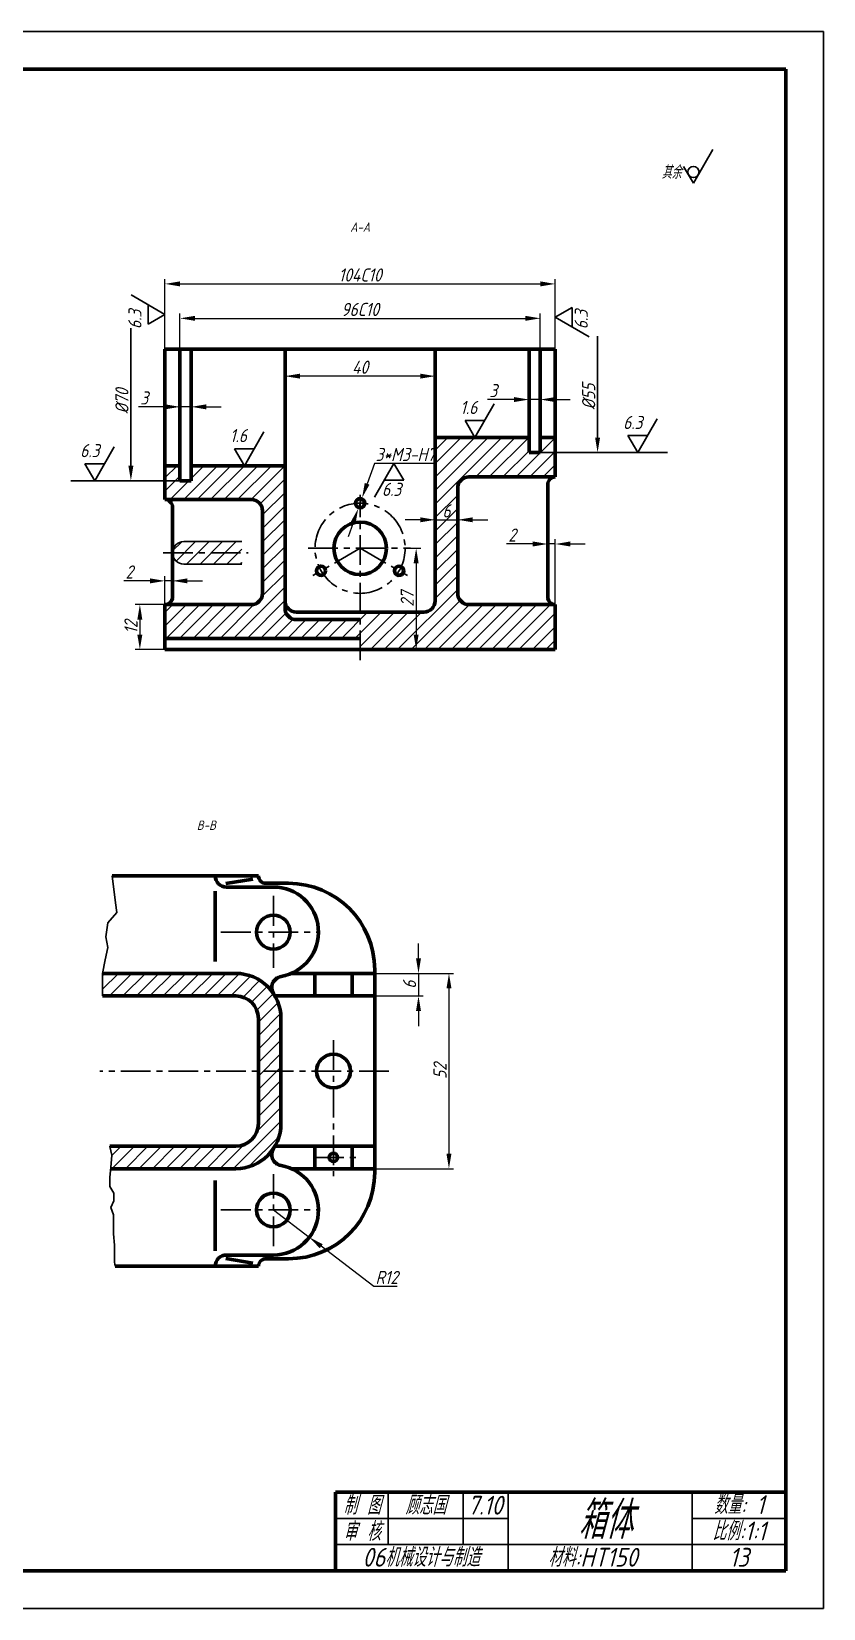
# Model space of a CAD drawing. Header units: millimetres. Extents: x -36 to 558, y -109 to 311.
# Drawn here: x 347.3 to 558.3, y -109.4 to 310.6 of the extents above; entities that cross this region are included whole.
import ezdxf

# ---------------------------------------------------------------- set-up
doc = ezdxf.new("R2010")
doc.units = ezdxf.units.MM
doc.header["$LTSCALE"] = 0.125
doc.linetypes.add('CENTERX2', pattern=[101.6, 63.5, -12.7, 12.7, -12.7])
for name, color, linetype, lineweight in [('文字', 6, 'Continuous', 30), ('标注线', 5, 'Continuous', 30), ('点划线', 3, 'CENTERX2', 30), ('粗实线', 7, 'Continuous', 70), ('细实线', 2, 'Continuous', 30)]:
    doc.layers.add(name, color=color, linetype=linetype, lineweight=lineweight)
doc.styles.add('样式 1', font='gbeitc.shx', dxfattribs={"bigfont": 'gbcbig.shx'})
doc.dimstyles.new('ISO-25', dxfattribs={"dimtxt": 3.5, "dimasz": 4, "dimexe": 1.25, "dimexo": 0, "dimtad": 1, "dimtoh": 1, "dimdsep": 46, "dimtxsty": '样式 1', "dimcen": 2.5, "dimadec": 0, "dimazin": 0, "dimtfac": 1, "dimtmove": 0, "dimatfit": 3, "dimfxl": 0, "dimtolj": 1, "dimarcsym": 0})

# ---------------------------------------------------------------- blocks, each defined once
blk = doc.blocks.new('*D15')
at = {"layer": 'Defpoints', "color": 0}
for p in [(486.82, 243.39), (382.82, 225.98), (486.82, 225.98)]:
    blk.add_point(p, dxfattribs=at)
at = {"layer": '标注线', "color": 0, "lineweight": -2}
for p, q in [((382.82, 225.98), (382.82, 244.64)), ((486.82, 225.98), (486.82, 244.64)), ((386.82, 243.39), (482.82, 243.39))]:
    blk.add_line(p, q, dxfattribs=at)
at = {"layer": '标注线', "color": 0}
for points in [[(386.82, 244.06), (386.82, 242.73), (382.82, 243.39)], [(482.82, 244.06), (482.82, 242.73), (486.82, 243.39)]]:
    blk.add_solid(points, dxfattribs=at)
at = {"layer": '标注线', "color": 0, "insert": (434.82, 245.77), "char_height": 3.5, "attachment_point": 5, "style": '样式 1'}
blk.add_mtext('\\A1;104C10', dxfattribs=at)
blk = doc.blocks.new('*D16')
at = {"layer": 'Defpoints', "color": 0}
for p in [(482.82, 234.22), (386.82, 225.98), (482.82, 225.98)]:
    blk.add_point(p, dxfattribs=at)
at = {"layer": '标注线', "color": 0, "lineweight": -2}
for p, q in [((386.82, 225.98), (386.82, 235.47)), ((482.82, 225.98), (482.82, 235.47)), ((390.82, 234.22), (478.82, 234.22))]:
    blk.add_line(p, q, dxfattribs=at)
at = {"layer": '标注线', "color": 0}
for points in [[(390.82, 234.89), (390.82, 233.55), (386.82, 234.22)], [(478.82, 234.89), (478.82, 233.55), (482.82, 234.22)]]:
    blk.add_solid(points, dxfattribs=at)
at = {"layer": '标注线', "color": 0, "insert": (434.82, 236.59), "char_height": 3.5, "attachment_point": 5, "style": '样式 1'}
blk.add_mtext('\\A1;96C10', dxfattribs=at)
blk = doc.blocks.new('*D17')
at = {"layer": 'Defpoints', "color": 0}
for p in [(414.82, 219.02), (414.82, 218.82), (454.82, 219.02)]:
    blk.add_point(p, dxfattribs=at)
at = {"layer": '标注线', "color": 0, "lineweight": -2}
for p, q in [((414.82, 219.02), (414.82, 217.57)), ((450.82, 218.82), (418.82, 218.82)), ((454.82, 219.02), (454.82, 217.57))]:
    blk.add_line(p, q, dxfattribs=at)
at = {"layer": '标注线', "color": 0}
for points in [[(418.82, 219.49), (418.82, 218.16), (414.82, 218.82)], [(450.82, 219.49), (450.82, 218.16), (454.82, 218.82)]]:
    blk.add_solid(points, dxfattribs=at)
at = {"layer": '标注线', "color": 0, "insert": (434.82, 221.2), "char_height": 3.5, "attachment_point": 5, "style": '样式 1'}
blk.add_mtext('\\A1;40', dxfattribs=at)
blk = doc.blocks.new('*D18')
at = {"layer": 'Defpoints', "color": 0}
for p in [(382.82, 157.98), (376.13, 145.98), (382.82, 145.98)]:
    blk.add_point(p, dxfattribs=at)
at = {"layer": '标注线', "color": 0, "lineweight": -2}
for p, q in [((382.82, 157.98), (374.88, 157.98)), ((376.13, 153.98), (376.13, 149.98)), ((382.82, 145.98), (374.88, 145.98))]:
    blk.add_line(p, q, dxfattribs=at)
at = {"layer": '标注线', "color": 0}
for points in [[(375.46, 153.98), (376.79, 153.98), (376.13, 157.98)], [(375.46, 149.98), (376.79, 149.98), (376.13, 145.98)]]:
    blk.add_solid(points, dxfattribs=at)
at = {"layer": '标注线', "color": 0, "insert": (373.75, 151.98), "char_height": 3.5, "attachment_point": 5, "rotation": 90, "style": '样式 1'}
blk.add_mtext('\\A1;12', dxfattribs=at)
blk = doc.blocks.new('*D19')
at = {"layer": 'Defpoints', "color": 0}
for p in [(382.82, 164.3), (384.82, 159.98), (382.82, 157.98)]:
    blk.add_point(p, dxfattribs=at)
at = {"layer": '标注线', "color": 0, "lineweight": -2}
for p, q in [((378.82, 164.3), (371.82, 164.3)), ((382.82, 157.98), (382.82, 165.55)), ((384.82, 164.3), (382.82, 164.3)), ((384.82, 159.98), (384.82, 165.55)), ((388.82, 164.3), (392.82, 164.3))]:
    blk.add_line(p, q, dxfattribs=at)
at = {"layer": '标注线', "color": 0}
for points in [[(378.82, 164.96), (378.82, 163.63), (382.82, 164.3)], [(388.82, 164.96), (388.82, 163.63), (384.82, 164.3)]]:
    blk.add_solid(points, dxfattribs=at)
at = {"layer": '标注线', "color": 0, "insert": (373.32, 166.67), "char_height": 3.5, "attachment_point": 5, "style": '样式 1'}
blk.add_mtext('\\A1;2', dxfattribs=at)
blk = doc.blocks.new('*D20')
at = {"layer": 'Defpoints', "color": 0}
for p in [(448.25, 172.98), (448.38, 145.98), (449.75, 145.98)]:
    blk.add_point(p, dxfattribs=at)
at = {"layer": '标注线', "color": 0, "lineweight": -2}
for p, q in [((448.25, 172.98), (451, 172.98)), ((449.75, 168.98), (449.75, 149.98)), ((448.38, 145.98), (451, 145.98))]:
    blk.add_line(p, q, dxfattribs=at)
at = {"layer": '标注线', "color": 0}
for points in [[(449.08, 168.98), (450.41, 168.98), (449.75, 172.98)], [(449.08, 149.98), (450.41, 149.98), (449.75, 145.98)]]:
    blk.add_solid(points, dxfattribs=at)
at = {"layer": '标注线', "color": 0, "insert": (447.37, 159.48), "char_height": 3.5, "attachment_point": 5, "rotation": 90, "style": '样式 1'}
blk.add_mtext('\\A1;27', dxfattribs=at)
blk = doc.blocks.new('*D21')
at = {"layer": 'Defpoints', "color": 0}
for p in [(454.82, 181.15), (460.82, 181.15), (460.82, 180.56)]:
    blk.add_point(p, dxfattribs=at)
at = {"layer": '标注线', "color": 0, "lineweight": -2}
for p, q in [((454.82, 181.15), (454.82, 179.31)), ((460.82, 181.15), (460.82, 179.31)), ((450.82, 180.56), (446.82, 180.56)), ((454.82, 180.56), (460.82, 180.56)), ((464.82, 180.56), (468.82, 180.56))]:
    blk.add_line(p, q, dxfattribs=at)
at = {"layer": '标注线', "color": 0}
for points in [[(450.82, 181.23), (450.82, 179.9), (454.82, 180.56)], [(464.82, 181.23), (464.82, 179.9), (460.82, 180.56)]]:
    blk.add_solid(points, dxfattribs=at)
at = {"layer": '标注线', "color": 0, "insert": (457.82, 182.94), "char_height": 3.5, "attachment_point": 5, "style": '样式 1'}
blk.add_mtext('\\A1;6', dxfattribs=at)
blk = doc.blocks.new('*D26')
at = {"layer": 'Defpoints', "color": 0}
for p in [(411.72, -3.26), (421.28, -10.51)]:
    blk.add_point(p, dxfattribs=at)
at = {"layer": '标注线', "color": 0, "lineweight": -2}
for p, q in [((411.72, -3.26), (421.28, -10.51)), ((438.51, -23.6), (424.46, -12.93)), ((444.68, -23.6), (438.51, -23.6))]:
    blk.add_line(p, q, dxfattribs=at)
at = {"layer": '标注线', "color": 0}
blk.add_solid([(424.86, -12.4), (424.06, -13.46), (421.28, -10.51)], dxfattribs=at)
at = {"layer": '标注线', "color": 0, "insert": (441.91, -21.23), "char_height": 3.5, "attachment_point": 5, "style": '样式 1'}
blk.add_mtext('\\A1;R12', dxfattribs=at)
blk = doc.blocks.new('*D27')
at = {"layer": 'Defpoints', "color": 0}
for p in [(438.72, 59.74), (438.72, 53.74), (450.38, 53.74)]:
    blk.add_point(p, dxfattribs=at)
at = {"layer": '标注线', "color": 0, "lineweight": -2}
for p, q in [((450.38, 63.74), (450.38, 67.74)), ((438.72, 59.74), (451.63, 59.74)), ((450.38, 59.74), (450.38, 53.74)), ((438.72, 53.74), (451.63, 53.74)), ((450.38, 49.74), (450.38, 45.74))]:
    blk.add_line(p, q, dxfattribs=at)
at = {"layer": '标注线', "color": 0}
for points in [[(449.71, 63.74), (451.04, 63.74), (450.38, 59.74)], [(449.71, 49.74), (451.04, 49.74), (450.38, 53.74)]]:
    blk.add_solid(points, dxfattribs=at)
at = {"layer": '标注线', "color": 0, "insert": (448, 56.74), "char_height": 3.5, "attachment_point": 5, "rotation": 90, "style": '样式 1'}
blk.add_mtext('\\A1;6', dxfattribs=at)
blk = doc.blocks.new('*D28')
at = {"layer": 'Defpoints', "color": 0}
for p in [(450.38, 59.74), (438.72, 7.74), (458.49, 7.74)]:
    blk.add_point(p, dxfattribs=at)
at = {"layer": '标注线', "color": 0, "lineweight": -2}
for p, q in [((450.38, 59.74), (459.74, 59.74)), ((458.49, 55.74), (458.49, 11.74)), ((438.72, 7.74), (459.74, 7.74))]:
    blk.add_line(p, q, dxfattribs=at)
at = {"layer": '标注线', "color": 0}
for points in [[(457.83, 55.74), (459.16, 55.74), (458.49, 59.74)], [(457.83, 11.74), (459.16, 11.74), (458.49, 7.74)]]:
    blk.add_solid(points, dxfattribs=at)
at = {"layer": '标注线', "color": 0, "insert": (456.12, 33.74), "char_height": 3.5, "attachment_point": 5, "rotation": 90, "style": '样式 1'}
blk.add_mtext('\\A1;52', dxfattribs=at)
blk = doc.blocks.new('*D29')
at = {"layer": 'Defpoints', "color": 0}
for p in [(479.82, 212.59), (479.82, 212.59), (482.82, 212.59)]:
    blk.add_point(p, dxfattribs=at)
at = {"layer": '标注线', "color": 0, "lineweight": -2}
for p, q in [((475.82, 212.59), (468.75, 212.59)), ((479.82, 212.59), (479.82, 213.84)), ((482.82, 212.59), (479.82, 212.59)), ((482.82, 212.59), (482.82, 213.84)), ((486.82, 212.59), (490.82, 212.59))]:
    blk.add_line(p, q, dxfattribs=at)
at = {"layer": '标注线', "color": 0}
for points in [[(475.82, 213.26), (475.82, 211.93), (479.82, 212.59)], [(486.82, 213.26), (486.82, 211.93), (482.82, 212.59)]]:
    blk.add_solid(points, dxfattribs=at)
at = {"layer": '标注线', "color": 0, "insert": (470.29, 214.97), "char_height": 3.5, "attachment_point": 5, "style": '样式 1'}
blk.add_mtext('\\A1;3', dxfattribs=at)
blk = doc.blocks.new('*D30')
at = {"layer": 'Defpoints', "color": 0}
for p in [(386.82, 210.65), (386.82, 210.65), (389.82, 210.65)]:
    blk.add_point(p, dxfattribs=at)
at = {"layer": '标注线', "color": 0, "lineweight": -2}
for p, q in [((382.82, 210.65), (375.75, 210.65)), ((386.82, 210.65), (386.82, 211.9)), ((389.82, 210.65), (386.82, 210.65)), ((389.82, 210.65), (389.82, 211.9)), ((393.82, 210.65), (397.82, 210.65))]:
    blk.add_line(p, q, dxfattribs=at)
at = {"layer": '标注线', "color": 0}
for points in [[(382.82, 211.31), (382.82, 209.98), (386.82, 210.65)], [(393.82, 211.31), (393.82, 209.98), (389.82, 210.65)]]:
    blk.add_solid(points, dxfattribs=at)
at = {"layer": '标注线', "color": 0, "insert": (377.29, 213.02), "char_height": 3.5, "attachment_point": 5, "style": '样式 1'}
blk.add_mtext('\\A1;3', dxfattribs=at)
blk = doc.blocks.new('*D31')
at = {"layer": 'Defpoints', "color": 0}
for p in [(435.33, 186.39), (434.32, 183.57)]:
    blk.add_point(p, dxfattribs=at)
at = {"layer": '标注线', "color": 0, "lineweight": -2}
for p, q in [((438.64, 195.59), (436.68, 190.15)), ((454.43, 195.59), (438.64, 195.59)), ((434.32, 183.57), (435.33, 186.39)), ((432.96, 179.8), (431.61, 176.04))]:
    blk.add_line(p, q, dxfattribs=at)
at = {"layer": '标注线', "color": 0}
for points in [[(436.06, 190.38), (437.31, 189.93), (435.33, 186.39)], [(432.33, 180.03), (433.59, 179.58), (434.32, 183.57)]]:
    blk.add_solid(points, dxfattribs=at)
at = {"layer": '标注线', "color": 0, "insert": (446.85, 197.96), "char_height": 3.5, "attachment_point": 5, "style": '样式 1'}
blk.add_mtext('\\A1;3*M3-H7', dxfattribs=at)
blk = doc.blocks.new('*D32')
at = {"layer": 'Defpoints', "color": 0}
for p in [(484.82, 174.12), (484.82, 159.98), (486.82, 157.98)]:
    blk.add_point(p, dxfattribs=at)
at = {"layer": '标注线', "color": 0, "lineweight": -2}
for p, q in [((480.82, 174.12), (473.82, 174.12)), ((484.82, 159.98), (484.82, 175.37)), ((486.82, 174.12), (484.82, 174.12)), ((486.82, 157.98), (486.82, 175.37)), ((490.82, 174.12), (494.82, 174.12))]:
    blk.add_line(p, q, dxfattribs=at)
at = {"layer": '标注线', "color": 0}
for points in [[(480.82, 174.79), (480.82, 173.45), (484.82, 174.12)], [(490.82, 174.79), (490.82, 173.45), (486.82, 174.12)]]:
    blk.add_solid(points, dxfattribs=at)
at = {"layer": '标注线', "color": 0, "insert": (475.32, 176.5), "char_height": 3.5, "attachment_point": 5, "style": '样式 1'}
blk.add_mtext('\\A1;2', dxfattribs=at)
blk = doc.blocks.new('新块1')
at = {"layer": '标注线'}
for p, q in [((0, 0), (-5.2, -9)), ((2.6, -4.5), (0, 0)), ((-2.6, -4.5), (2.6, -4.5))]:
    blk.add_line(p, q, dxfattribs=at)
at = {"layer": '标注线', "style": '样式 1'}
blk.add_attdef('CCD', (-3.21, -8.67), '', height=3.5, dxfattribs=at)
blk = doc.blocks.new('新块2')
at = {"layer": '标注线'}
for p, q in [((4.5, 2.6), (0, 0)), ((0, 0), (9, -5.2)), ((4.5, -2.6), (4.5, 2.6))]:
    blk.add_line(p, q, dxfattribs=at)
at = {"layer": '标注线', "style": '样式 1'}
blk.add_attdef('CCD', (8.67, -3.21), '', height=3.5, rotation=90, dxfattribs=at)
blk = doc.blocks.new('新块3')
at = {"layer": '标注线'}
for p, q in [((0, 0), (5.2, 9)), ((2.6, 4.5), (-2.6, 4.5)), ((-2.6, 4.5), (0, 0))]:
    blk.add_line(p, q, dxfattribs=at)
at = {"layer": '标注线', "style": '样式 1'}
blk.add_attdef('CCD', (-3.88, 6.26), '', height=3.5, dxfattribs=at)
blk = doc.blocks.new('新块4')
at = {"layer": '标注线'}
for p, q in [((0, 0), (-9, 5.2)), ((-4.5, 2.6), (-4.5, -2.6)), ((-4.5, -2.6), (0, 0))]:
    blk.add_line(p, q, dxfattribs=at)
at = {"layer": '标注线', "style": '样式 1'}
blk.add_attdef('CCD', (-6.26, -3.88), '', height=3.5, rotation=90, dxfattribs=at)

msp = doc.modelspace()

# ---------------------------------------------------------------- hatches: boundary and pattern name
at = {"layer": '细实线'}
h = msp.add_hatch(dxfattribs=at)
h.set_pattern_fill('ANSI31', color=256, scale=0.8, style=0)
h.set_pattern_definition([(45, (76.1028, 0), (-1.796051, 1.796051), [])])
h.paths.add_polyline_path([(414.823, 194.977), (389.823, 194.977), (389.823, 190.977), (386.823, 190.977), (386.823, 194.977), (382.823, 194.977), (382.823, 185.977), (405.823, 185.977, -0.4142136), (408.823, 182.977), (408.823, 160.977, -0.4142136), (405.823, 157.977), (382.823, 157.977), (382.823, 148.977), (434.823, 148.977), (434.823, 153.977), (417.823, 153.977, -0.4142136), (414.823, 156.977)])
h.paths.add_polyline_path([(403.313, 174.776), (387.823, 174.776, 0.4142136), (384.823, 171.776), (403.313, 171.776)], flags=17)
h.paths.add_polyline_path([(403.313, 171.776), (384.823, 171.776, 0.4142136), (387.823, 168.776), (403.313, 168.776)], flags=17)
h.paths.add_polyline_path([(486.823, 157.977), (463.823, 157.977, -0.4142136), (460.823, 160.977), (460.823, 188.977, -0.4142136), (463.823, 191.977), (486.823, 191.977), (486.823, 202.477), (482.823, 202.477), (482.823, 198.477), (479.823, 198.477), (479.823, 202.477), (454.823, 202.477), (454.823, 158.977, -0.4142136), (451.823, 155.977), (434.823, 155.977), (434.823, 145.977), (486.823, 145.977)])
h = msp.add_hatch(dxfattribs=at)
h.set_pattern_fill('ANSI31', color=256, scale=0.8, style=0)
h.set_pattern_definition([(45, (43.0525, -23.3565), (-1.796051, 1.796051), [])])
h.paths.add_polyline_path([(368.12, 13.743), (368.135, 13.606), (368.643, 11.325), (368.367, 7.743), (401.718, 7.743, 0.4142136), (413.718, 19.743), (413.718, 33.743), (407.718, 33.743), (407.718, 19.743, -0.4142136), (401.718, 13.743)])
h.paths.add_polyline_path([(407.718, 33.743), (413.718, 33.743), (413.718, 47.743, 0.4142136), (401.718, 59.743), (366.216, 59.743), (366.216, 53.743), (401.718, 53.743, -0.4142136), (407.718, 47.743)])

# ---------------------------------------------------------------- linework, layer by layer
at = {"layer": '标注线'}
for p, q in [((523.63, 270.199), (528.826, 279.199)), ((521.032, 274.699), (523.63, 270.199)), ((373.733, 194.977), (373.733, 231.613)), ((498.1, 202.477), (498.1, 229.441)), ((482.823, 198.477), (499.35, 198.477)), ((499.35, 198.477), (516.744, 198.477)), ((372.483, 190.977), (357.716, 190.977)), ((386.823, 190.977), (372.483, 190.977))]:
    msp.add_line(p, q, dxfattribs=at)
msp.add_circle((523.63, 273.199), 1.5, dxfattribs=at)
msp.add_circle((523.63, 273.199), 1.5, dxfattribs=at)
for points in [[(497.434, 202.477), (498.767, 202.477), (498.1, 198.477)], [(373.066, 194.977), (374.4, 194.977), (373.733, 190.977)]]:
    msp.add_solid(points, dxfattribs=at)
at = {"layer": '点划线'}
for p, q in [((434.823, 143.172), (434.823, 187.232)), ((420.983, 172.977), (448.249, 172.977)), ((434.823, 172.977), (422.203, 165.691)), ((434.823, 172.977), (447.444, 165.691)), ((382.31, 171.776), (405.012, 171.776)), ((411.718, 80.393), (411.718, 61.25)), ((397.718, 70.743), (423.449, 70.743)), ((427.718, 41.994), (427.718, 5.733)), ((442.477, 33.743), (365.501, 33.743)), ((422.543, 10.743), (434.401, 10.743)), ((411.718, -12.906), (411.718, 6.236)), ((397.718, -3.257), (423.449, -3.257))]:
    msp.add_line(p, q, dxfattribs=at)
msp.add_circle((434.823, 172.977), 12, dxfattribs=at)
at = {"layer": '粗实线'}
for p, q in [((548.287, 300.608), (-10.713, 300.608)), ((548.287, -99.392), (548.287, 300.608)), ((386.823, 225.977), (382.823, 225.977)), ((382.823, 225.977), (382.823, 185.977)), ((414.823, 225.977), (386.823, 225.977)), ((386.823, 225.977), (386.823, 190.977)), ((389.823, 190.977), (389.823, 225.977)), ((414.823, 225.977), (454.823, 225.977)), ((414.823, 225.977), (414.823, 156.977)), ((454.823, 158.977), (454.823, 225.977)), ((458.823, 225.977), (454.823, 225.977)), ((486.823, 225.977), (458.823, 225.977)), ((479.823, 198.477), (479.823, 225.977)), ((482.823, 225.977), (482.823, 198.477)), ((486.823, 225.977), (486.823, 191.977)), ((479.823, 202.477), (454.823, 202.477)), ((486.823, 202.477), (482.823, 202.477)), ((482.823, 198.477), (479.823, 198.477)), ((382.823, 194.977), (386.823, 194.977)), ((389.823, 194.977), (414.823, 194.977)), ((386.823, 190.977), (389.823, 190.977)), ((463.823, 191.977), (486.823, 191.977)), ((484.823, 159.977), (484.823, 189.977)), ((486.823, 191.977), (486.823, 191.977)), ((382.823, 185.977), (382.823, 185.977)), ((405.823, 185.977), (382.823, 185.977)), ((460.823, 160.977), (460.823, 188.977)), ((384.823, 159.977), (384.823, 183.977)), ((408.823, 182.977), (408.823, 160.977)), ((384.823, 171.776), (384.823, 171.776)), ((382.823, 157.977), (382.823, 157.977)), ((405.823, 157.977), (382.823, 157.977)), ((382.823, 157.977), (382.823, 145.977)), ((417.823, 155.977), (451.823, 155.977)), ((463.823, 157.977), (486.823, 157.977)), ((486.823, 145.977), (486.823, 157.977)), ((486.823, 157.977), (486.823, 157.977)), ((417.823, 153.977), (434.823, 153.977)), ((382.823, 148.977), (434.823, 148.977)), ((382.823, 145.977), (486.823, 145.977)), ((407.718, 85.743), (368.736, 85.743)), ((399.01, 83.672), (406.195, 84.887)), ((396.206, 81.628), (396.206, 62.898)), ((411.718, 82.743), (399.206, 82.743)), ((415.718, 83.743), (409.718, 83.743)), ((366.216, 59.743), (401.718, 59.743)), ((416.514, 59.743), (438.718, 59.743)), ((422.718, 53.743), (422.718, 59.743)), ((432.718, 53.743), (432.718, 59.743)), ((438.718, 60.743), (438.718, 6.743)), ((366.216, 53.743), (401.718, 53.743)), ((412.11, 53.743), (438.718, 53.743)), ((407.718, 47.743), (407.718, 19.743)), ((413.718, 47.743), (413.718, 19.743)), ((368.12, 13.743), (401.718, 13.743)), ((412.11, 13.743), (438.718, 13.743)), ((422.718, 13.743), (422.718, 7.743)), ((432.718, 13.743), (432.718, 7.743)), ((368.36, 7.743), (401.718, 7.743)), ((396.206, -14.141), (396.206, 4.589)), ((416.514, 7.743), (438.718, 7.743)), ((399.01, -16.186), (406.195, -17.4)), ((411.718, -15.257), (399.206, -15.257)), ((415.718, -16.257), (409.718, -16.257)), ((407.718, -18.257), (369.571, -18.257)), ((428.287, -99.392), (428.287, -78.392)), ((428.287, -78.392), (548.287, -78.392)), ((523.287, -78.392), (548.287, -78.392)), ((523.287, -78.392), (523.287, -78.392)), ((-10.713, -99.392), (548.287, -99.392))]:
    msp.add_line(p, q, dxfattribs=at)
for centre, radius in [((434.823, 184.977), 1.2), ((434.823, 172.977), 7), ((424.431, 166.977), 1.2), ((445.215, 166.977), 1.2), ((411.718, 70.743), 4.5), ((427.718, 33.743), 4.5), ((427.718, 10.743), 1.107), ((411.718, -3.257), 4.5)]:
    msp.add_circle(centre, radius, dxfattribs=at)
for centre, radius, start, end in [((463.823, 188.977), 3, 90, 180), ((486.823, 189.977), 2, 90, 180), ((382.823, 183.977), 2, 0, 90), ((405.823, 182.977), 3, 0, 90), ((382.823, 159.977), 2, 270, 0), ((405.823, 160.977), 3, 270, 0), ((463.823, 160.977), 3, 180, 270), ((486.823, 159.977), 2, 180, 270), ((417.823, 158.977), 3, 180, 270), ((417.823, 156.977), 3, 180, 270), ((451.823, 158.977), 3, 270, 0), ((399.206, 85.743), 3, 180, 270), ((409.718, 85.743), 2, 180, 270), ((411.718, 70.743), 12, 279.78177, 90), ((415.718, 60.743), 23, 0, 90), ((401.718, 47.743), 12, 360, 90), ((414.267, 55.961), 3, 99.78177, 213.2211), ((401.718, 47.743), 6, 0, 90), ((401.718, 19.743), 6, 270, 0), ((401.718, 19.743), 12, 270, 360), ((414.267, 11.525), 3, 146.7789, 260.21823), ((401.718, 19.743), 12, 326.7789, 330), ((411.718, -3.257), 12, 270, 80.21823), ((415.718, 6.743), 23, 270, 0), ((399.206, -18.257), 3, 90, 180), ((409.718, -18.257), 2, 90, 180)]:
    msp.add_arc(centre, radius, start, end, dxfattribs=at)
at = {"layer": '细实线'}
for p, q in [((558.287, 310.608), (-35.713, 310.608)), ((558.287, -109.392), (558.287, 310.608)), ((387.823, 174.776), (403.313, 174.776)), ((387.823, 168.776), (403.313, 168.776)), ((442.287, -78.392), (442.287, -92.392)), ((462.287, -78.392), (462.287, -92.392)), ((474.287, -78.392), (474.287, -99.392)), ((523.287, -78.392), (523.287, -99.392)), ((428.287, -85.392), (474.287, -85.392)), ((523.287, -85.392), (548.287, -85.392)), ((548.287, -92.392), (428.287, -92.392)), ((-35.713, -109.392), (558.287, -109.392))]:
    msp.add_line(p, q, dxfattribs=at)
for points in [[(368.736, 85.743), (369.633, 78.582), (369.965, 75.932), (367.603, 73.26), (367.603, 73.26), (367.096, 69.459), (367.096, 69.459), (367.603, 66.671), (367.603, 66.671), (366.842, 63.376), (366.216, 59.743), (366.216, 53.743)], [(368.12, 13.743), (368.135, 13.606), (368.643, 11.325), (368.389, 8.031), (368.135, 5.496), (368.135, 2.962), (369.15, 1.188), (369.15, -0.84), (368.389, -2.614), (369.145, -4.513), (369.145, -9.582), (369.399, -12.623), (369.399, -17.185), (369.571, -18.257)]]:
    msp.add_lwpolyline(points, dxfattribs=at)
for centre, radius, start, end in [((434.823, 184.977), 1.5, 270, 176.64179), ((387.823, 171.776), 3, 90, 180), ((387.823, 171.776), 3, 180, 270), ((424.431, 166.977), 1.5, 30, 296.64179), ((445.215, 166.977), 1.5, 150, 56.64179)]:
    msp.add_arc(centre, radius, start, end, dxfattribs=at)

# ---------------------------------------------------------------- block references
at = {"layer": '标注线'}
for name, p, values in [('新块4', (382.823, 235.251), {'CCD': '6.3'}), ('新块2', (486.823, 234.517), {'CCD': '6.3'}), ('新块3', (465.37, 202.477), {'CCD': '1.6'}), ('新块3', (508.779, 198.477), {'CCD': '6.3'}), ('新块3', (403.988, 194.977), {'CCD': '1.6'}), ('新块3', (364.094, 190.977), {'CCD': '6.3'}), ('新块1', (443.846, 195.588), {'CCD': '6.3'})]:
    msp.add_blockref(name, p, dxfattribs=at).add_auto_attribs(values)

# ---------------------------------------------------------------- texts
at = {"layer": '文字', "char_height": 5, "attachment_point": 5, "style": '样式 1'}
for s, insert, width in [('制 图', (435.287, -81.892), 14), ('顾志国', (452.268, -81.892), 14), ('7.10', (468.128, -81.892), 14), ('数量: 1', (535.787, -81.756), 25), ('审 核', (435.287, -88.892), 14), ('比例:1:1', (535.787, -88.756), 25), ('06机械设计与制造', (451.061, -95.756), 35.72672), ('材料:HT150', (496.819, -95.756), 25), ('13', (535.787, -95.756), 25)]:
    msp.add_mtext(s, dxfattribs=dict(at, insert=insert, width=width))
at = {"layer": '文字', "insert": (500.11, -85.847), "char_height": 10, "attachment_point": 5, "style": '样式 1'}
msp.add_mtext('箱体', dxfattribs=at)
at = {"layer": '标注线', "attachment_point": 1, "style": '样式 1'}
for s, insert, char_height, width in [('其余', (515.175, 274.891), 3.5, 18.1623), ('A-A', (432.167, 259.764), 2.5, 39.0912), ('B-B', (391.3, 100.46), 2.5, 39.0912)]:
    msp.add_mtext(s, dxfattribs=dict(at, insert=insert, char_height=char_height, width=width))
at = {"layer": '标注线', "char_height": 3.5, "attachment_point": 5, "rotation": 90, "style": '样式 1'}
for s, insert in [('%%c70', (371.358, 212.159)), ('%%c55', (495.725, 213.382))]:
    msp.add_mtext(s, dxfattribs=dict(at, insert=insert))

# ---------------------------------------------------------------- dimensions: what is measured, and where the dimension line sits
at = {"layer": '标注线'}
for base, p1, p2, picture, middle in [((486.823, 243.392), (382.823, 225.977), (486.823, 225.977), '*D15', (434.823, 245.767)), ((482.823, 234.22), (386.823, 225.977), (482.823, 225.977), '*D16', (434.823, 236.595))]:
    dim = msp.add_linear_dim(base=base, p1=p1, p2=p2, text='<>C10', dimstyle='ISO-25', dxfattribs=at)
    dim.commit()
    dim.dimension.update_dxf_attribs({"geometry": picture, "text_midpoint": middle})
for base, p1, p2, picture, middle in [((414.823, 218.825), (454.823, 219.021), (414.823, 219.021), '*D17', (434.823, 218.825)), ((460.823, 180.563), (454.823, 181.155), (460.823, 181.155), '*D21', (457.823, 180.563))]:
    dim = msp.add_linear_dim(base=base, p1=p1, p2=p2, dimstyle='ISO-25', dxfattribs=at)
    dim.commit()
    dim.dimension.update_dxf_attribs({"geometry": picture, "text_midpoint": middle, "dimtype": 160})
for base, p1, p2, picture, middle in [((386.823, 210.646), (389.823, 210.646), (386.823, 210.646), '*D30', (377.287, 213.021)), ((479.823, 212.595), (482.823, 212.595), (479.823, 212.595), '*D29', (470.287, 214.97)), ((484.823, 174.121), (486.823, 157.977), (484.823, 159.977), '*D32', (475.323, 176.496)), ((382.823, 164.296), (384.823, 159.977), (382.823, 157.977), '*D19', (373.323, 166.671))]:
    dim = msp.add_linear_dim(base=base, p1=p1, p2=p2, dimstyle='ISO-25', dxfattribs=at)
    dim.commit()
    dim.dimension.update_dxf_attribs({"geometry": picture, "text_midpoint": middle})
dim = msp.add_diameter_dim_2p(p1=(434.315, 183.566), p2=(435.331, 186.389), text='3*M3-H7', dimstyle='ISO-25', dxfattribs=at)
dim.commit()
dim.dimension.update_dxf_attribs({"geometry": '*D31', "text_midpoint": (446.848, 195.588), "dimtype": 163})
for base, p1, p2, picture, middle in [((449.747, 145.977), (448.249, 172.977), (448.383, 145.977), '*D20', (447.372, 159.477)), ((376.125, 145.977), (382.823, 157.977), (382.823, 145.977), '*D18', (373.75, 151.977)), ((450.377, 53.743), (438.718, 59.743), (438.718, 53.743), '*D27', (448.002, 56.743)), ((458.493, 7.743), (450.377, 59.743), (438.718, 7.743), '*D28', (456.118, 33.743))]:
    dim = msp.add_linear_dim(base=base, p1=p1, p2=p2, angle=90, dimstyle='ISO-25', dxfattribs=at)
    dim.commit()
    dim.dimension.update_dxf_attribs({"geometry": picture, "text_midpoint": middle})
dim = msp.add_radius_dim(center=(411.718, -3.257), mpoint=(421.275, -10.513), dimstyle='ISO-25', dxfattribs=at)
dim.commit()
dim.dimension.update_dxf_attribs({"geometry": '*D26', "text_midpoint": (441.907, -23.601), "dimtype": 164})

doc.saveas('drawing.dxf')
